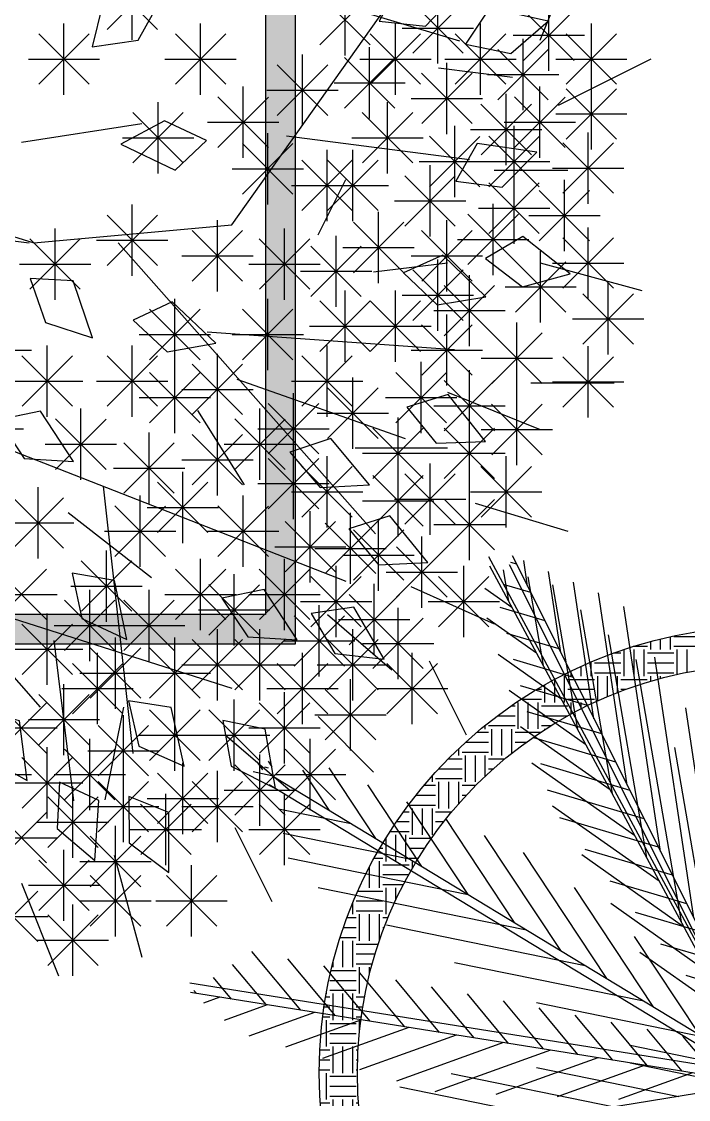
# Model space of a CAD drawing. Header units: metres. Extents: x 1769 to 3632, y 809 to 2652.
# Drawn here: x 2703.014 to 2703.686, y 1802.462 to 1803.548 of the extents above; entities that cross this region are included whole.
import ezdxf

# ---------------------------------------------------------------- set-up
doc = ezdxf.new("R2010")
doc.units = ezdxf.units.M
doc.header["$LTSCALE"] = 10
doc.layers.add('L-PLNT', color=66, linetype='Continuous')
doc.layers.add('L-PLNT-TREE', color=66, linetype='Continuous')

# ---------------------------------------------------------------- blocks, each defined once
blk = doc.blocks.new('A$C92ef219a')
at = {"layer": 'L-PLNT'}
h = blk.add_hatch(dxfattribs=at)
h.set_pattern_fill('EARTH', color=34, scale=0.0042)
edge = h.paths.add_edge_path()
edge.add_arc((0.45, 0.45), 0.45, 0, 360)
edge = h.paths.add_edge_path(flags=17)
edge.add_arc((0.45, 0.45), 0.4114, 0, 360)
at = {"layer": 'L-PLNT', "color": 34}
for radius in [0.45, 0.4114]:
    blk.add_circle((0.45, 0.45), radius, dxfattribs=at)
blk = doc.blocks.new('A$C491C4D06')
at = {"layer": 'L-PLNT', "color": 48, "linetype": 'Continuous'}
for p, q in [((5.603, 5.904), (3.846, 11.5)), ((5.594, 5.81), (3.837, 11.407)), ((5.603, 5.904), (0.123, 7.892)), ((5.594, 5.81), (0.113, 7.798)), ((5.594, 5.81), (11.102, 7.776)), ((11.082, 3.823), (5.603, 5.904)), ((5.603, 5.904), (9.125, 1.239)), ((11.072, 3.73), (5.594, 5.81)), ((5.594, 5.81), (9.115, 1.146))]:
    blk.add_line(p, q, dxfattribs=at)
at = {"layer": 'L-PLNT', "color": 66, "linetype": 'Continuous'}
for p, q in [((3.962, 11.344), (3.956, 11.027)), ((3.747, 11.201), (3.976, 10.962)), ((4.19, 11.229), (4.173, 10.336)), ((4.642, 10.81), (4.607, 8.954)), ((3.754, 10.531), (4.285, 9.979)), ((5.09, 10.219), (5.041, 7.572)), ((3.796, 10.156), (4.439, 9.487)), ((3.88, 9.405), (4.748, 8.504)), ((4.003, 8.946), (4.902, 8.013)), ((0.787, 8.084), (1.154, 7.421)), ((1.125, 7.948), (1.482, 7.302)), ((0.362, 7.904), (0.497, 7.659)), ((4.389, 7.883), (5.211, 7.029)), ((0.149, 7.814), (0.168, 7.778)), ((0.392, 7.697), (0.219, 7.67)), ((1.801, 7.675), (2.139, 7.063)), ((0.839, 7.535), (0.389, 7.464)), ((2.477, 7.403), (2.796, 6.825)), ((4.582, 7.351), (5.365, 6.538)), ((1.734, 7.21), (0.94, 7.086)), ((3.152, 7.131), (3.453, 6.587)), ((2.182, 7.048), (1.28, 6.906)), ((3.828, 6.858), (4.11, 6.348)), ((3.077, 6.723), (1.961, 6.548)), ((4.166, 6.722), (4.438, 6.229)), ((9.258, 6.546), (7.736, 6.575)), ((4.842, 6.45), (5.095, 5.991)), ((3.973, 6.398), (2.908, 6.231)), ((7.956, 6.111), (6.512, 6.138)), ((4.868, 6.073), (4.095, 5.952)), ((7.048, 5.898), (5.9, 5.919)), ((7.079, 5.725), (5.753, 5.75)), ((8.073, 5.476), (6.39, 5.508)), ((6.924, 5.305), (7.91, 4.281)), ((6.662, 4.94), (6.215, 4.988)), ((9.683, 4.986), (7.664, 5.024)), ((7.93, 4.923), (8.883, 3.934)), ((6.966, 4.677), (6.404, 4.736)), ((8.433, 4.732), (9.294, 3.838)), ((10.765, 4.506), (8.938, 4.54)), ((6.687, 4.362), (7.538, 1.88)), ((9.44, 4.35), (10.116, 3.648)), ((7.574, 4.15), (6.784, 4.234)), ((9.943, 4.159), (10.527, 3.553)), ((10.948, 4.043), (10.212, 4.056)), ((10.446, 3.968), (10.778, 3.623)), ((8.181, 3.623), (7.164, 3.731)), ((11.263, 3.726), (11.072, 3.73)), ((11.162, 3.658), (11.124, 3.662)), ((11.172, 3.692), (11.237, 3.624)), ((11.085, 3.644), (11.133, 3.595)), ((8.466, 3.13), (7.543, 3.228)), ((7.577, 3.183), (8.204, 1.353)), ((8.579, 2.887), (7.733, 2.977)), ((8.693, 2.644), (7.923, 2.726)), ((8.919, 2.157), (8.302, 2.223)), ((8.467, 2.004), (8.732, 1.233)), ((9.032, 1.914), (8.492, 1.971)), ((9.145, 1.671), (8.682, 1.72)), ((8.912, 1.415), (8.995, 1.173)), ((9.121, 1.211), (9.061, 1.217))]:
    blk.add_line(p, q, dxfattribs=at)
at = {"layer": 'L-PLNT', "color": 78, "linetype": 'Continuous', "true_color": 0x2e3d00}
for p, q in [((4.417, 11.105), (4.39, 9.645)), ((3.712, 10.906), (4.131, 10.471)), ((4.866, 10.514), (4.824, 8.263)), ((3.838, 9.78), (4.594, 8.996)), ((5.303, 9.287), (5.257, 6.881)), ((4.196, 8.414), (5.057, 7.521)), ((0.574, 7.995), (0.825, 7.54)), ((1.463, 7.811), (1.811, 7.183)), ((2.139, 7.539), (2.468, 6.944)), ((1.287, 7.373), (0.6, 7.265)), ((2.815, 7.267), (3.124, 6.706)), ((3.49, 6.995), (3.781, 6.468)), ((2.63, 6.885), (1.62, 6.727)), ((3.525, 6.561), (2.314, 6.371)), ((4.504, 6.586), (4.767, 6.11)), ((8.779, 6.325), (7.124, 6.356)), ((4.42, 6.236), (3.501, 6.092)), ((6.421, 5.496), (7.234, 4.651)), ((8.95, 5.23), (7.027, 5.266)), ((7.427, 5.114), (8.472, 4.029)), ((6.242, 4.952), (7.144, 2.32)), ((10.417, 4.742), (8.301, 4.782)), ((8.936, 4.541), (9.705, 3.743)), ((7.27, 4.413), (6.594, 4.485)), ((10.857, 4.274), (9.575, 4.298)), ((7.877, 3.886), (6.974, 3.982)), ((7.132, 3.773), (7.932, 1.44)), ((8.353, 3.373), (7.353, 3.48)), ((8.022, 2.594), (8.468, 1.293)), ((8.806, 2.4), (8.113, 2.474)), ((9.142, 1.44), (8.872, 1.469))]:
    blk.add_line(p, q, dxfattribs=at)
blk = doc.blocks.new('A$C6f957e21')
at = {"layer": 'L-PLNT'}
h = blk.add_hatch(dxfattribs=at)
h.set_pattern_fill('DASH', color=34, scale=0.003)
h.paths.add_polyline_path([(0, 1), (1, 1), (1, 0), (0, 0)])
h.paths.add_polyline_path([(0.97, 0.03), (0.03, 0.03), (0.03, 0.97), (0.97, 0.97)], flags=16)
at = {"layer": 'L-PLNT', "color": 34}
for points in [[(0, 1), (1, 1), (1, 0), (0, 0)], [(0.97, 0.03), (0.03, 0.03), (0.03, 0.97), (0.97, 0.97)]]:
    blk.add_lwpolyline(points, close=True, dxfattribs=at)
blk = doc.blocks.new('tronco')
at = {"layer": 'L-PLNT-TREE', "color": 44}
for p, q in [((33.143, 1.36), (36.457, 6.034)), ((33.64, 5.437), (36.955, 4.443)), ((34.055, 2.852), (37.12, 2.454)), ((25.624, 2.338), (29.829, 1.062)), ((25.391, 1.575), (29.746, 1.062)), ((29.829, 1.062), (33.143, 1.36)), ((31.237, 1.062), (35.546, -3.81)), ((32.729, -0.429), (36.872, -0.728)), ((33.226, -1.225), (36.043, -2.219)), ((27.426, -1.622), (35.049, -4.605)), ((30.989, -3.014), (31.486, -7.489)), ((27.509, -4.605), (33.143, -6.395)), ((30.16, -5.599), (30.492, -8.284))]:
    blk.add_line(p, q, dxfattribs=at)
blk = doc.blocks.new('hojas')
at = {"layer": 'L-PLNT-TREE', "color": 60}
for p, q in [((-18.01, 4.9461), (-18.2905, 5.6504)), ((-18.7143, 4.7327), (-18.9247, 5.5102)), ((-19.6321, 4.5223), (-19.9126, 5.0864)), ((-18.7845, 3.6076), (-18.6442, 4.3119)), ((-19.5589, 3.818), (-20.0528, 4.2418)), ((-20.2662, 3.6777), (-20.687, 4.1015)), ((-21.1108, 3.2539), (-21.3913, 3.818)), ((-17.6563, 3.0435), (-18.1503, 3.6076)), ((-20.3364, 2.9033), (-20.8272, 3.324)), ((-20.9705, 2.6898), (-21.6047, 2.9734)), ((-18.3637, 2.1258), (-18.9979, 2.6197)), ((-21.4614, 2.0556), (-22.1657, 2.2691)), ((-19.3485, 1.3513), (-19.7022, 1.9154)), ((-20.5467, 1.6349), (-21.251, 1.6349)), ((-21.251, 1.211), (-21.9554, 1.4946)), ((-21.8852, 1.1409), (-22.5194, 1.1409)), ((-21.9554, 0.2262), (-22.7298, 0.4366)), ((-20.687, 0.2963), (-21.251, 0.2262)), ((-20.2662, 0.0128), (-20.4766, -0.408)), ((-21.6047, -0.4781), (-22.1657, -0.4781)), ((-18.01, -0.6916), (-18.9247, -0.8318)), ((-22.0956, -0.9721), (-22.7999, -1.3258)), ((-21.1809, -1.2556), (-21.745, -1.1855)), ((-21.9554, -1.466), (-22.2389, -2.1703))]:
    blk.add_line(p, q, dxfattribs=at)
blk = doc.blocks.new('hojas3')
at = {"layer": 'L-PLNT-TREE', "color": 68}
for p, q in [((-20.0225, -1.3798), (-20.0225, -1.9223)), ((-21.1016, -1.5076), (-21.1016, -2.05)), ((-21.2934, -1.9706), (-20.9096, -1.5868)), ((-21.2934, -1.587), (-20.9099, -1.9706)), ((-20.503, -1.5757), (-20.503, -2.1182)), ((-19.6681, -1.5757), (-19.6681, -2.1182)), ((-18.6519, -1.5757), (-18.6519, -2.1182)), ((-20.6948, -2.0387), (-20.3109, -1.6549)), ((-20.6948, -1.6552), (-20.3112, -2.0387)), ((-19.8598, -2.0387), (-19.476, -1.6549)), ((-19.8598, -1.6552), (-19.4763, -2.0387)), ((-18.1084, -1.7035), (-18.1084, -2.2459)), ((-20.0855, -1.7717), (-20.0855, -2.3141)), ((-19.0694, -1.7717), (-19.0694, -2.3141)), ((-18.3002, -2.1665), (-17.9164, -1.7827)), ((-18.3002, -1.783), (-17.9167, -2.1665)), ((-20.2773, -2.2347), (-19.8935, -1.8508)), ((-20.2773, -1.8511), (-19.8938, -2.2347)), ((-19.2612, -2.2347), (-18.8774, -1.8508)), ((-19.2612, -1.8511), (-18.8776, -2.2347)), ((-21.2828, -1.9676), (-21.2828, -2.51)), ((-20.8653, -1.8994), (-20.8653, -2.4419)), ((-20.3848, -1.9676), (-20.3848, -2.51)), ((-19.605, -1.8994), (-19.605, -2.4419)), ((-21.4746, -2.4306), (-21.0907, -2.0467)), ((-21.4746, -2.047), (-21.091, -2.4306)), ((-21.0571, -2.3624), (-20.6733, -1.9786)), ((-21.0571, -1.9789), (-20.6736, -2.3624)), ((-20.5766, -2.4306), (-20.1928, -2.0467)), ((-20.5766, -2.047), (-20.1931, -2.4306)), ((-20.3567, -2.0429), (-19.8143, -2.0429)), ((-19.7968, -2.3624), (-19.413, -1.9786)), ((-19.7968, -1.9789), (-19.4133, -2.3624)), ((-19.3406, -2.0429), (-18.7982, -2.0429)), ((-20.0225, -2.0953), (-20.0225, -2.6378)), ((-18.8883, -2.0953), (-18.8883, -2.6378)), ((-21.1365, -2.1706), (-20.5941, -2.1706)), ((-20.2143, -2.5583), (-19.8305, -2.1745)), ((-20.2143, -2.1748), (-19.8307, -2.5583)), ((-19.8763, -2.1706), (-19.3338, -2.1706)), ((-19.3687, -2.155), (-19.3687, -2.6974)), ((-19.08, -2.5583), (-18.6962, -2.1745)), ((-19.08, -2.1748), (-18.6965, -2.5583)), ((-21.554, -2.2388), (-21.0116, -2.2388)), ((-20.9835, -2.2913), (-20.9835, -2.8337)), ((-20.6842, -2.2913), (-20.6842, -2.8337)), ((-20.6561, -2.2388), (-20.1136, -2.2388)), ((-19.5605, -2.618), (-19.1767, -2.2341)), ((-19.5605, -2.2344), (-19.177, -2.618)), ((-19.2506, -2.2913), (-19.2506, -2.8337)), ((-18.5889, -2.2231), (-18.5889, -2.7655)), ((-21.1753, -2.7542), (-20.7914, -2.3704)), ((-21.1753, -2.3707), (-20.7917, -2.7542)), ((-20.8759, -2.7542), (-20.4921, -2.3704)), ((-20.8759, -2.3707), (-20.4924, -2.7542)), ((-20.2937, -2.3666), (-19.7513, -2.3666)), ((-20.2667, -2.3509), (-20.2667, -2.8933)), ((-19.8413, -2.3509), (-19.8413, -2.8933)), ((-19.4424, -2.7542), (-19.0585, -2.3704)), ((-19.4424, -2.3707), (-19.0588, -2.7542)), ((-19.1595, -2.3666), (-18.617, -2.3666)), ((-18.7807, -2.6861), (-18.3969, -2.3023)), ((-18.7807, -2.3025), (-18.3972, -2.6861)), ((-17.781, -2.2984), (-17.2386, -2.2984)), ((-20.4585, -2.8139), (-20.0746, -2.43)), ((-20.4585, -2.4303), (-20.0749, -2.8139)), ((-20.0331, -2.8139), (-19.6493, -2.43)), ((-20.0331, -2.4303), (-19.6496, -2.8139)), ((-19.64, -2.4262), (-19.0975, -2.4262)), ((-18.8601, -2.4943), (-18.3177, -2.4943)), ((-18.1715, -2.4786), (-18.1715, -3.0211)), ((-21.2547, -2.5625), (-20.7123, -2.5625)), ((-20.9554, -2.5625), (-20.413, -2.5625)), ((-20.5379, -2.6221), (-19.9955, -2.6221)), ((-20.1126, -2.6221), (-19.5701, -2.6221)), ((-19.5218, -2.5625), (-18.9794, -2.5625)), ((-18.8883, -2.5468), (-18.8883, -3.0892)), ((-18.3632, -2.9416), (-17.9794, -2.5578)), ((-18.3632, -2.5581), (-17.9797, -2.9416)), ((-20.44, -2.6746), (-20.44, -3.217)), ((-19.08, -3.0098), (-18.6962, -2.6259)), ((-19.08, -2.6262), (-18.6965, -3.0098)), ((-17.8828, -3.0098), (-17.4989, -2.6259)), ((-17.8828, -2.6262), (-17.4992, -3.0098)), ((-20.6318, -3.1375), (-20.2479, -2.7537)), ((-20.6318, -2.754), (-20.2482, -3.1375)), ((-19.7232, -2.7427), (-19.7232, -3.2851)), ((-19.2506, -2.7427), (-19.2506, -3.2851)), ((-18.4427, -2.7499), (-17.9002, -2.7499)), ((-20.2037, -2.8023), (-20.2037, -3.3448)), ((-19.915, -3.2057), (-19.5311, -2.8219)), ((-19.915, -2.8221), (-19.5314, -3.2057)), ((-19.4424, -3.2057), (-19.0585, -2.8219)), ((-19.4424, -2.8221), (-19.0588, -3.2057)), ((-19.1595, -2.818), (-18.617, -2.818)), ((-17.9903, -2.8023), (-17.9903, -3.3448)), ((-17.9622, -2.818), (-17.4198, -2.818)), ((-21.1753, -3.3335), (-20.7914, -2.9496)), ((-21.1753, -2.9499), (-20.7917, -3.3335)), ((-20.9835, -2.8705), (-20.9835, -3.4129)), ((-20.7112, -2.9458), (-20.1688, -2.9458)), ((-20.3955, -3.2653), (-20.0116, -2.8815)), ((-20.3955, -2.8818), (-20.0119, -3.2653)), ((-18.6519, -2.9386), (-18.6519, -3.481)), ((-18.1821, -3.2653), (-17.7982, -2.8815)), ((-18.1821, -2.8818), (-17.7985, -3.2653)), ((-19.9944, -3.0139), (-19.452, -3.0139)), ((-19.5218, -3.0139), (-18.9794, -3.0139)), ((-18.8437, -3.4016), (-18.4599, -3.0178)), ((-18.8437, -3.018), (-18.4602, -3.4016)), ((-20.4749, -3.0735), (-19.9325, -3.0735)), ((-20.2667, -3.0664), (-20.2667, -3.6088)), ((-19.1876, -3.0664), (-19.1876, -3.6088)), ((-18.2615, -3.0735), (-17.7191, -3.0735)), ((-21.2547, -3.1417), (-20.7123, -3.1417)), ((-20.4585, -3.5294), (-20.0746, -3.1455)), ((-20.4585, -3.1458), (-20.0749, -3.5294)), ((-19.7232, -3.1941), (-19.7232, -3.7366)), ((-19.3793, -3.5294), (-18.9955, -3.1455)), ((-19.3793, -3.1458), (-18.9958, -3.5294)), ((-18.7701, -3.1941), (-18.7701, -3.7366)), ((-17.8197, -3.5294), (-17.4359, -3.1455)), ((-17.8197, -3.1458), (-17.4362, -3.5294)), ((-19.915, -3.6571), (-19.5311, -3.2733)), ((-19.915, -3.2736), (-19.5314, -3.6571)), ((-18.9619, -3.6571), (-18.578, -3.2733)), ((-18.9619, -3.2736), (-18.5783, -3.6571)), ((-18.9232, -3.2098), (-18.3807, -3.2098)), ((-18.1715, -3.2623), (-18.1715, -3.8047)), ((-20.5379, -3.3376), (-19.9955, -3.3376)), ((-19.4588, -3.3376), (-18.9164, -3.3376)), ((-18.3632, -3.7253), (-17.9794, -3.3414)), ((-18.3632, -3.3417), (-17.9797, -3.7253)), ((-17.8992, -3.3376), (-17.3567, -3.3376)), ((-20.1407, -3.3901), (-20.1407, -3.9325)), ((-19.1876, -3.3901), (-19.1876, -3.9325)), ((-17.5098, -3.3901), (-17.5098, -3.9325)), ((-20.3324, -3.853), (-19.9486, -3.4692)), ((-20.3324, -3.4695), (-19.9489, -3.853)), ((-19.9944, -3.4654), (-19.452, -3.4654)), ((-19.3793, -3.853), (-18.9955, -3.4692)), ((-19.3793, -3.4695), (-18.9958, -3.853)), ((-19.0413, -3.4654), (-18.4989, -3.4654)), ((-16.6749, -3.4497), (-16.6749, -3.9921)), ((-20.44, -3.5775), (-20.44, -4.1199)), ((-19.6681, -3.5775), (-19.6681, -4.1199)), ((-18.6519, -3.5775), (-18.6519, -4.1199)), ((-18.4427, -3.5335), (-17.9002, -3.5335)), ((-16.8666, -3.9127), (-16.4828, -3.5288)), ((-16.8666, -3.5291), (-16.4831, -3.9127)), ((-16.1392, -3.5775), (-16.1392, -4.1199)), ((-20.6318, -4.0404), (-20.2479, -3.6566)), ((-20.6318, -3.6569), (-20.2482, -4.0404)), ((-20.4119, -3.6613), (-19.8695, -3.6613)), ((-19.8598, -4.0404), (-19.476, -3.6566)), ((-19.8598, -3.6569), (-19.4763, -4.0404)), ((-19.4588, -3.6613), (-18.9164, -3.6613)), ((-18.8437, -4.0404), (-18.4599, -3.6566)), ((-18.8437, -3.6569), (-18.4602, -4.0404)), ((-17.8091, -3.6456), (-17.8091, -4.188)), ((-17.781, -3.6613), (-17.2386, -3.6613)), ((-17.3917, -3.6456), (-17.3917, -4.188)), ((-16.331, -4.0404), (-15.9472, -3.6566)), ((-16.331, -3.6569), (-15.9475, -4.0404)), ((-19.3687, -3.7137), (-19.3687, -4.2562)), ((-18.0009, -4.1086), (-17.6171, -3.7247)), ((-18.0009, -3.725), (-17.6174, -4.1086)), ((-17.5834, -4.1086), (-17.1996, -3.7247)), ((-17.5834, -3.725), (-17.1999, -4.1086)), ((-20.7112, -3.8487), (-20.1688, -3.8487)), ((-20.2143, -4.2364), (-19.8305, -3.8525)), ((-20.2143, -3.8528), (-19.8307, -4.2364)), ((-20.0225, -3.7734), (-20.0225, -4.3158)), ((-19.9393, -3.8487), (-19.3968, -3.8487)), ((-19.5605, -4.1767), (-19.1767, -3.7929)), ((-19.5605, -3.7932), (-19.177, -4.1767)), ((-19.0064, -3.8415), (-19.0064, -4.3839)), ((-18.9232, -3.8487), (-18.3807, -3.8487)), ((-18.4814, -4.2364), (-18.0976, -3.8525)), ((-18.4814, -3.8528), (-18.0978, -4.2364)), ((-18.2896, -3.7734), (-18.2896, -4.3158)), ((-19.1982, -4.3045), (-18.8143, -3.9207)), ((-19.1982, -3.9209), (-18.8146, -4.3045)), ((-18.0803, -3.9168), (-17.5379, -3.9168)), ((-17.8721, -3.9011), (-17.8721, -4.4436)), ((-17.6629, -3.9168), (-17.1204, -3.9168)), ((-17.0293, -3.9011), (-17.0293, -4.4436)), ((-19.64, -3.985), (-19.0975, -3.985)), ((-18.7071, -3.9693), (-18.7071, -4.5117)), ((-18.0639, -4.3641), (-17.6801, -3.9803)), ((-18.0639, -3.9806), (-17.6804, -4.3641)), ((-17.2211, -4.3641), (-16.8373, -3.9803)), ((-17.2211, -3.9806), (-16.8375, -4.3641)), ((-16.1944, -3.9693), (-16.1944, -4.5117)), ((-15.7324, -4.3641), (-15.3485, -3.9803)), ((-15.7324, -3.9806), (-15.3488, -4.3641)), ((-20.2937, -4.0446), (-19.7513, -4.0446)), ((-19.5673, -4.0793), (-19.5673, -4.6218)), ((-19.1876, -4.097), (-19.1876, -4.6395)), ((-18.8989, -4.4323), (-18.515, -4.0484)), ((-18.8989, -4.0487), (-18.5153, -4.4323)), ((-18.5608, -4.0446), (-18.0184, -4.0446)), ((-18.3017, -4.0793), (-18.3017, -4.6218)), ((-17.2735, -4.097), (-17.2735, -4.6395)), ((-16.6119, -4.0374), (-16.6119, -4.5798)), ((-16.3862, -4.4323), (-16.0023, -4.0484)), ((-16.3862, -4.0487), (-16.0026, -4.4323)), ((-15.5406, -4.097), (-15.5406, -4.6395)), ((-19.7591, -4.5423), (-19.3753, -4.1585)), ((-19.7591, -4.1588), (-19.3755, -4.5423)), ((-19.3793, -4.56), (-18.9955, -4.1762)), ((-19.3793, -4.1765), (-18.9958, -4.56)), ((-19.2776, -4.1127), (-18.7352, -4.1127)), ((-18.4934, -4.5423), (-18.1096, -4.1585)), ((-18.4934, -4.1588), (-18.1099, -4.5423)), ((-18.1434, -4.1723), (-17.6009, -4.1723)), ((-17.4653, -4.56), (-17.0814, -4.1762)), ((-17.4653, -4.1765), (-17.0817, -4.56)), ((-17.3005, -4.1723), (-16.7581, -4.1723)), ((-16.8036, -4.5004), (-16.4198, -4.1166)), ((-16.8036, -4.1169), (-16.4201, -4.5004)), ((-15.8118, -4.1723), (-15.2694, -4.1723)), ((-15.7324, -4.56), (-15.3485, -4.1762)), ((-15.7324, -4.1765), (-15.3488, -4.56)), ((-18.9783, -4.2405), (-18.4359, -4.2405)), ((-18.8441, -4.2601), (-18.8441, -4.8026)), ((-16.4656, -4.2405), (-15.9232, -4.2405)), ((-14.7608, -4.2248), (-14.7608, -4.7672)), ((-19.0359, -4.7231), (-18.652, -4.3393)), ((-19.0359, -4.3396), (-18.6523, -4.7231)), ((-18.3526, -4.293), (-18.3526, -4.8354)), ((-16.8831, -4.3086), (-16.3406, -4.3086)), ((-16.0132, -4.293), (-16.0132, -4.8354)), ((-14.9526, -4.6878), (-14.5687, -4.304)), ((-14.9526, -4.3042), (-14.569, -4.6878)), ((-19.8385, -4.3506), (-19.2961, -4.3506)), ((-19.4588, -4.3683), (-18.9164, -4.3683)), ((-18.5729, -4.3506), (-18.0304, -4.3506)), ((-18.5444, -4.7559), (-18.1606, -4.3721)), ((-18.5444, -4.3724), (-18.1609, -4.7559)), ((-17.5447, -4.3683), (-17.0023, -4.3683)), ((-16.6119, -4.4207), (-16.6119, -4.9631)), ((-16.205, -4.7559), (-15.8212, -4.3721)), ((-16.205, -4.3724), (-15.8214, -4.7559)), ((-15.8118, -4.3683), (-15.2694, -4.3683)), ((-15.1783, -4.3611), (-15.1783, -4.9035)), ((-14.5796, -4.4207), (-14.5796, -4.9631)), ((-19.0249, -4.441), (-19.0249, -4.9834)), ((-17.94, -4.441), (-17.94, -4.9834)), ((-17.5784, -4.441), (-17.5784, -4.9834)), ((-16.8036, -4.8837), (-16.4198, -4.4999)), ((-16.8036, -4.5002), (-16.4201, -4.8837)), ((-15.37, -4.8241), (-14.9862, -4.4403)), ((-15.37, -4.4405), (-14.9865, -4.8241)), ((-14.7714, -4.8837), (-14.3876, -4.4999)), ((-14.7714, -4.5002), (-14.3879, -4.8837)), ((-19.3687, -4.5485), (-19.3687, -5.0909)), ((-19.2167, -4.9039), (-18.8328, -4.5201)), ((-19.2167, -4.5204), (-18.8331, -4.9039)), ((-19.1153, -4.5314), (-18.5729, -4.5314)), ((-18.6238, -4.5642), (-18.0814, -4.5642)), ((-18.1318, -4.9039), (-17.748, -4.5201)), ((-18.1318, -4.5204), (-17.7483, -4.9039)), ((-17.7702, -4.9039), (-17.3864, -4.5201)), ((-17.7702, -4.5204), (-17.3866, -4.9039)), ((-16.2844, -4.5642), (-15.742, -4.5642)), ((-19.5605, -5.0115), (-19.1767, -4.6276)), ((-19.5605, -4.6279), (-19.177, -5.0115)), ((-18.4825, -4.6218), (-18.4825, -5.1642)), ((-17.1554, -4.6166), (-17.1554, -5.1591)), ((-15.4495, -4.6323), (-14.9071, -4.6323)), ((-19.2961, -4.7122), (-18.7537, -4.7122)), ((-18.6742, -5.0848), (-18.2904, -4.7009)), ((-18.6742, -4.7012), (-18.2907, -5.0848)), ((-18.2113, -4.7122), (-17.6688, -4.7122)), ((-17.9273, -4.6848), (-17.9273, -5.2272)), ((-17.8496, -4.7122), (-17.3072, -4.7122)), ((-17.3471, -5.0796), (-16.9633, -4.6958)), ((-17.3471, -4.6961), (-16.9636, -5.0796)), ((-16.8831, -4.6919), (-16.3406, -4.6919)), ((-16.3755, -4.7444), (-16.3755, -5.2868)), ((-15.6588, -4.6848), (-15.6588, -5.2272)), ((-14.8508, -4.6919), (-14.3084, -4.6919)), ((-14.3433, -4.7444), (-14.3433, -5.2868)), ((-19.64, -4.8197), (-19.0975, -4.8197)), ((-18.1191, -5.1478), (-17.7352, -4.7639)), ((-18.1191, -4.7642), (-17.7355, -5.1478)), ((-16.793, -4.8125), (-16.793, -5.355)), ((-16.5673, -5.2074), (-16.1835, -4.8236)), ((-16.5673, -4.8238), (-16.1838, -5.2074)), ((-16.0762, -4.8125), (-16.0762, -5.355)), ((-15.8505, -5.1478), (-15.4667, -4.7639)), ((-15.8505, -4.7642), (-15.467, -5.1478)), ((-14.879, -4.8125), (-14.879, -5.355)), ((-14.5351, -5.2074), (-14.1513, -4.8236)), ((-14.5351, -4.8238), (-14.1516, -5.2074)), ((-18.7537, -4.893), (-18.2113, -4.893)), ((-17.4266, -4.8878), (-16.8841, -4.8878)), ((-16.9848, -5.2755), (-16.601, -4.8917)), ((-16.9848, -4.892), (-16.6012, -5.2755)), ((-16.268, -5.2755), (-15.8842, -4.8917)), ((-16.268, -4.892), (-15.8845, -5.2755)), ((-15.3594, -4.8722), (-15.3594, -5.4146)), ((-15.0707, -5.2755), (-14.6869, -4.8917)), ((-15.0707, -4.892), (-14.6872, -5.2755)), ((-18.7071, -4.9403), (-18.7071, -5.4827)), ((-18.1985, -4.956), (-17.6561, -4.956)), ((-18.1208, -4.9834), (-18.1208, -5.5258)), ((-17.5784, -4.9834), (-17.5784, -5.5258)), ((-17.2168, -4.9834), (-17.2168, -5.5258)), ((-16.4936, -4.9834), (-16.4936, -5.5258)), ((-15.93, -4.956), (-15.3875, -4.956)), ((-15.5512, -5.3352), (-15.1674, -4.9513)), ((-15.5512, -4.9516), (-15.1677, -5.3352)), ((-18.8989, -5.4033), (-18.515, -5.0195)), ((-18.8989, -5.0198), (-18.5153, -5.4033)), ((-18.3126, -5.4464), (-17.9288, -5.0625)), ((-18.3126, -5.0628), (-17.9291, -5.4464)), ((-17.7702, -5.4464), (-17.3864, -5.0625)), ((-17.7702, -5.0628), (-17.3866, -5.4464)), ((-17.4086, -5.4464), (-17.0247, -5.0625)), ((-17.4086, -5.0628), (-17.025, -5.4464)), ((-17.0642, -5.0838), (-16.5218, -5.0838)), ((-16.6853, -5.4464), (-16.3015, -5.0625)), ((-16.6853, -5.0628), (-16.3018, -5.4464)), ((-16.6468, -5.0156), (-16.1043, -5.0156)), ((-16.3474, -5.0838), (-15.805, -5.0838)), ((-15.1502, -5.0838), (-14.6077, -5.0838)), ((-14.6145, -5.0156), (-14.0721, -5.0156)), ((-14.5796, -5.0681), (-14.5796, -5.6105)), ((-15.9511, -5.1642), (-15.9511, -5.7066)), ((-15.6307, -5.1434), (-15.0882, -5.1434)), ((-14.7714, -5.5311), (-14.3876, -5.1472)), ((-14.7714, -5.1475), (-14.3879, -5.5311)), ((-18.9783, -5.2115), (-18.4359, -5.2115)), ((-16.1429, -5.6272), (-15.7591, -5.2433)), ((-16.1429, -5.2436), (-15.7594, -5.6272)), ((-18.3921, -5.2546), (-17.8496, -5.2546)), ((-17.8721, -5.264), (-17.8721, -5.8064)), ((-17.8496, -5.2546), (-17.3072, -5.2546)), ((-17.488, -5.2546), (-16.9456, -5.2546)), ((-16.7648, -5.2546), (-16.2224, -5.2546)), ((-15.7139, -5.3236), (-15.7139, -5.866)), ((-15.3594, -5.3236), (-15.3594, -5.866)), ((-15.1153, -5.264), (-15.1153, -5.8064)), ((-18.0639, -5.727), (-17.6801, -5.3431)), ((-18.0639, -5.3434), (-17.6804, -5.727)), ((-17.3976, -5.345), (-17.3976, -5.8874)), ((-16.8552, -5.345), (-16.8552, -5.8874)), ((-15.9057, -5.7866), (-15.5218, -5.4028)), ((-15.9057, -5.4031), (-15.5221, -5.7866)), ((-15.5512, -5.7866), (-15.1674, -5.4028)), ((-15.5512, -5.4031), (-15.1677, -5.7866)), ((-15.307, -5.727), (-14.9232, -5.3431)), ((-15.307, -5.3434), (-14.9235, -5.727)), ((-14.8508, -5.3393), (-14.3084, -5.3393)), ((-14.6978, -5.3918), (-14.6978, -5.9342)), ((-17.5894, -5.808), (-17.2056, -5.4242)), ((-17.5894, -5.4244), (-17.2058, -5.808)), ((-17.047, -5.808), (-16.6631, -5.4242)), ((-17.047, -5.4244), (-16.6634, -5.808)), ((-16.2224, -5.4354), (-15.6799, -5.4354)), ((-14.8896, -5.8548), (-14.5057, -5.4709)), ((-14.8896, -5.4712), (-14.506, -5.8548)), ((-18.1434, -5.5352), (-17.6009, -5.5352)), ((-16.3128, -5.5258), (-16.3128, -6.0682)), ((-15.3865, -5.5352), (-14.844, -5.5352)), ((-15.0601, -5.5195), (-15.0601, -6.062)), ((-17.6688, -5.6162), (-17.1264, -5.6162)), ((-17.1264, -5.6162), (-16.584, -5.6162)), ((-16.5045, -5.9888), (-16.1207, -5.605)), ((-16.5045, -5.6052), (-16.121, -5.9888)), ((-15.9851, -5.5948), (-15.4427, -5.5948)), ((-15.6307, -5.5948), (-15.0882, -5.5948)), ((-15.2519, -5.9825), (-14.8681, -5.5987)), ((-15.2519, -5.599), (-14.8683, -5.9825)), ((-14.3985, -5.5877), (-14.3985, -6.1301)), ((-15.7703, -5.7066), (-15.7703, -6.249)), ((-14.969, -5.663), (-14.4266, -5.663)), ((-14.5902, -6.0507), (-14.2064, -5.6668)), ((-14.5902, -5.6671), (-14.2067, -6.0507)), ((-16.584, -5.797), (-16.0415, -5.797)), ((-15.9621, -6.1696), (-15.5783, -5.7858)), ((-15.9621, -5.7861), (-15.5786, -6.1696)), ((-15.3313, -5.7907), (-14.7889, -5.7907)), ((-17.036, -5.8874), (-17.036, -6.4299)), ((-16.132, -5.8874), (-16.132, -6.4299)), ((-15.4087, -5.8874), (-15.4087, -6.4299)), ((-14.6697, -5.8589), (-14.1273, -5.8589)), ((-17.2278, -6.3504), (-16.8439, -5.9666)), ((-17.2278, -5.9669), (-16.8442, -6.3504)), ((-16.3237, -6.3504), (-15.9399, -5.9666)), ((-16.3237, -5.9669), (-15.9402, -6.3504)), ((-16.0415, -5.9778), (-15.4991, -5.9778)), ((-15.6005, -6.3504), (-15.2167, -5.9666)), ((-15.6005, -5.9669), (-15.2169, -6.3504)), ((-14.9971, -5.9114), (-14.9971, -6.4538)), ((-14.5796, -5.9114), (-14.5796, -6.4538)), ((-16.5567, -6.0391), (-16.5567, -6.5815)), ((-15.1889, -6.3743), (-14.805, -5.9905)), ((-15.1889, -5.9908), (-14.8053, -6.3743)), ((-14.7714, -6.3743), (-14.3876, -5.9905)), ((-14.7714, -5.9908), (-14.3879, -6.3743)), ((-16.7485, -6.5021), (-16.3647, -6.1183)), ((-16.7485, -6.1186), (-16.3649, -6.5021)), ((-17.3072, -6.1586), (-16.7648, -6.1586)), ((-16.4032, -6.1586), (-15.8607, -6.1586)), ((-15.6799, -6.1586), (-15.1375, -6.1586)), ((-15.2683, -6.1826), (-14.7259, -6.1826)), ((-14.8508, -6.1826), (-14.3084, -6.1826)), ((-16.8279, -6.3103), (-16.2855, -6.3103))]:
    blk.add_line(p, q, dxfattribs=at)
at = {"layer": 'L-PLNT-TREE', "color": 60}
for p, q in [((-17.3917, -1.3202), (-17.3917, -1.8626)), ((-16.793, -1.3798), (-16.793, -1.9223)), ((-18.8437, -2.0387), (-18.4599, -1.6549)), ((-18.8437, -1.6552), (-18.4602, -2.0387)), ((-17.0293, -1.7717), (-17.0293, -2.3141)), ((-17.2211, -2.2347), (-16.8373, -1.8508)), ((-17.2211, -1.8511), (-16.8375, -2.2347)), ((-16.1392, -1.8313), (-16.1392, -2.3737)), ((-16.331, -2.2943), (-15.9472, -1.9104)), ((-16.331, -1.9107), (-15.9475, -2.2943)), ((-14.5796, -1.8994), (-14.5796, -2.4419)), ((-18.3797, -1.9747), (-17.8372, -1.9747)), ((-17.5098, -2.0272), (-17.5098, -2.5696)), ((-17.3005, -2.0429), (-16.7581, -2.0429)), ((-14.7714, -2.3624), (-14.3876, -1.9786)), ((-14.7714, -1.9789), (-14.3879, -2.3624)), ((-17.7016, -2.4902), (-17.3177, -2.1063)), ((-17.7016, -2.1066), (-17.318, -2.4902)), ((-16.4105, -2.1025), (-15.868, -2.1025)), ((-14.8508, -2.1706), (-14.3084, -2.1706)), ((-17.0293, -2.419), (-17.0293, -2.9614)), ((-15.9581, -2.419), (-15.9581, -2.9614)), ((-17.2211, -2.882), (-16.8373, -2.4982)), ((-17.2211, -2.4985), (-16.8375, -2.882)), ((-16.1499, -2.882), (-15.766, -2.4982)), ((-16.1499, -2.4985), (-15.7663, -2.882)), ((-14.3539, -2.882), (-13.9701, -2.4982)), ((-14.3539, -2.4985), (-13.9704, -2.882)), ((-17.691, -2.5468), (-17.691, -3.0892)), ((-15.1783, -2.6149), (-15.1783, -3.1574)), ((-17.3005, -2.6902), (-16.7581, -2.6902)), ((-16.2293, -2.6902), (-15.6869, -2.6902)), ((-15.37, -3.0779), (-14.9862, -2.6941)), ((-15.37, -2.6944), (-14.9865, -3.0779)), ((-14.4334, -2.6902), (-13.891, -2.6902)), ((-17.1554, -2.7427), (-17.1554, -3.2851)), ((-16.6749, -2.7427), (-16.6749, -3.2851)), ((-17.3471, -3.2057), (-16.9633, -2.8219)), ((-17.3471, -2.8221), (-16.9636, -3.2057)), ((-16.8666, -3.2057), (-16.4828, -2.8219)), ((-16.8666, -2.8221), (-16.4831, -3.2057)), ((-15.4495, -2.8861), (-14.9071, -2.8861)), ((-14.5796, -2.9386), (-14.5796, -3.481)), ((-17.4266, -3.0139), (-16.8841, -3.0139)), ((-16.9461, -3.0139), (-16.4037, -3.0139)), ((-14.7714, -3.4016), (-14.3876, -3.0178)), ((-14.7714, -3.018), (-14.3879, -3.4016)), ((-17.628, -3.0664), (-17.628, -3.6088)), ((-17.0923, -3.0664), (-17.0923, -3.6088)), ((-16.0762, -3.0664), (-16.0762, -3.6088)), ((-17.2841, -3.5294), (-16.9003, -3.1455)), ((-17.2841, -3.1458), (-16.9006, -3.5294)), ((-16.268, -3.5294), (-15.8842, -3.1455)), ((-16.268, -3.1458), (-15.8845, -3.5294)), ((-15.0601, -3.2623), (-15.0601, -3.8047)), ((-14.8508, -3.2098), (-14.3084, -3.2098)), ((-17.3636, -3.3376), (-16.8211, -3.3376)), ((-16.3474, -3.3376), (-15.805, -3.3376)), ((-15.2519, -3.7253), (-14.8681, -3.3414)), ((-15.2519, -3.3417), (-14.8683, -3.7253)), ((-17.7016, -3.853), (-17.3177, -3.4692)), ((-17.7016, -3.4695), (-17.318, -3.853)), ((-15.4146, -3.4497), (-15.4146, -3.9921)), ((-15.6064, -3.9127), (-15.2225, -3.5288)), ((-15.6064, -3.5291), (-15.2228, -3.9127)), ((-15.3313, -3.5335), (-14.7889, -3.5335)), ((-16.9461, -3.7209), (-16.4037, -3.7209)), ((-15.6858, -3.7209), (-15.1434, -3.7209)), ((-14.8159, -3.7137), (-14.8159, -4.2562)), ((-16.4105, -3.8487), (-15.868, -3.8487)), ((-15.0077, -4.1767), (-14.6239, -3.7929)), ((-15.0077, -3.7932), (-14.6242, -4.1767)), ((-15.5406, -3.9011), (-15.5406, -4.4436)), ((-15.0872, -3.985), (-14.5447, -3.985)), ((-14.4721, -4.5004), (-14.0883, -4.1166)), ((-14.4721, -4.1169), (-14.0885, -4.5004)), ((-14.5515, -4.3086), (-14.0091, -4.3086)), ((-15.032, -4.496), (-14.4896, -4.496))]:
    blk.add_line(p, q, dxfattribs=at)
blk = doc.blocks.new('hojas2')
at = {"layer": 'L-PLNT-TREE', "color": 68}
for points in [[(3.8194, -17.6565), (4.1714, -17.6942), (4.4286, -17.4201), (3.9739, -17.3668)], [(1.6346, -17.8515), (1.9851, -17.801), (2.1666, -17.4719), (1.7129, -17.5326)], [(4.4748, -17.8299), (4.8214, -17.9022), (5.1045, -17.655), (4.6573, -17.557)], [(2.5052, -18.5644), (2.1843, -18.4148), (1.8522, -18.5909), (2.2652, -18.7884)], [(4.4024, -18.8735), (4.7534, -18.9197), (5.0172, -18.6519), (4.5639, -18.5877)], [(4.6278, -19.4618), (4.9087, -19.6774), (5.2711, -19.5774), (4.9107, -19.2951)], [(4.0035, -19.5714), (4.2603, -19.8151), (4.6311, -19.7536), (4.3022, -19.4351)], [(1.1627, -19.6148), (1.2791, -19.9492), (1.6369, -20.0646), (1.4906, -19.6307)], [(1.9461, -19.9311), (2.2057, -20.1718), (2.5757, -20.106), (2.2432, -19.7914)], [(4.0288, -20.5918), (4.2515, -20.867), (4.6271, -20.8546), (4.3428, -20.4958)], [(0.9215, -20.6896), (1.1184, -20.9839), (1.4937, -21.0054), (1.2429, -20.6224)], [(3.1394, -20.935), (3.3689, -21.2046), (3.7442, -21.1828), (3.4509, -20.8312)], [(3.5869, -21.519), (3.8129, -21.7915), (4.1884, -21.7745), (3.8997, -21.4192)], [(1.4822, -21.8547), (1.5566, -22.2009), (1.8975, -22.3593), (1.8057, -21.9108)], [(2.6221, -22.0461), (2.8193, -22.3401), (3.1946, -22.3613), (2.9434, -21.9785)], [(3.3022, -22.1623), (3.4822, -22.4672), (3.8557, -22.5098), (3.6268, -22.1133)], [(1.9106, -22.8261), (1.9912, -23.1709), (2.3348, -23.3232), (2.235, -22.8764)], [(0.7637, -22.8991), (0.8117, -23.2499), (1.1396, -23.4337), (1.082, -22.9795)], [(2.6294, -22.9757), (2.6937, -23.3239), (3.0298, -23.4922), (2.9511, -23.0412)], [(1.3875, -23.4451), (1.3684, -23.7987), (1.6556, -24.0411), (1.6849, -23.5842)], [(1.9144, -23.5536), (1.9161, -23.9077), (2.217, -24.1329), (2.2195, -23.6751)]]:
    blk.add_lwpolyline(points, close=True, dxfattribs=at)
blk = doc.blocks.new('OLIVO NEGRO')
at = {"layer": 'L-PLNT-TREE', "color": 1, "xscale": 0.2002910897621117, "yscale": 0.2002910897621117, "zscale": 0.2002910897621117}
for name, p, rotation in [('hojas3', (147.5546, 247.5058), 90), ('hojas', (144.3175, 244.3206), 180)]:
    blk.add_blockref(name, p, dxfattribs=dict(at, rotation=rotation))
blk.add_blockref('hojas2', (147.7048, 248.1797), dxfattribs=at)
at = {"layer": 'L-PLNT-TREE', "color": 7, "xscale": 0.09101477822706859, "yscale": 0.09101477822706859, "zscale": 0.09101477822706859}
blk.add_blockref('tronco', (145.2287, 244.2092), dxfattribs=at)

msp = doc.modelspace()

# ---------------------------------------------------------------- block references
at = {"layer": 'L-PLNT'}
for name, p in [('A$C6f957e21', (2702.2898, 1802.9209)), ('A$C92ef219a', (2703.3138, 1802.0388))]:
    msp.add_blockref(name, p, dxfattribs=at)
at = {"layer": 'L-PLNT', "color": 74, "linetype": 'ByBlock', "xscale": 0.1012506165246655, "yscale": 0.1012506165246655, "zscale": 0.1012506165246655}
for p, rotation in [((2704.4372, 1802.9569), 169.5684973462434), ((2703.3217, 1801.7921), 10.85515194917424)]:
    msp.add_blockref('A$C491C4D06', p, dxfattribs=dict(at, rotation=rotation))
at = {"layer": 'L-PLNT-TREE', "xscale": 0.6613854416671248, "yscale": 0.6613854416671248, "zscale": 0.6613854416671248}
msp.add_blockref('OLIVO NEGRO', (2605.1787, 1641.7451), dxfattribs=at)

doc.saveas('drawing.dxf')
